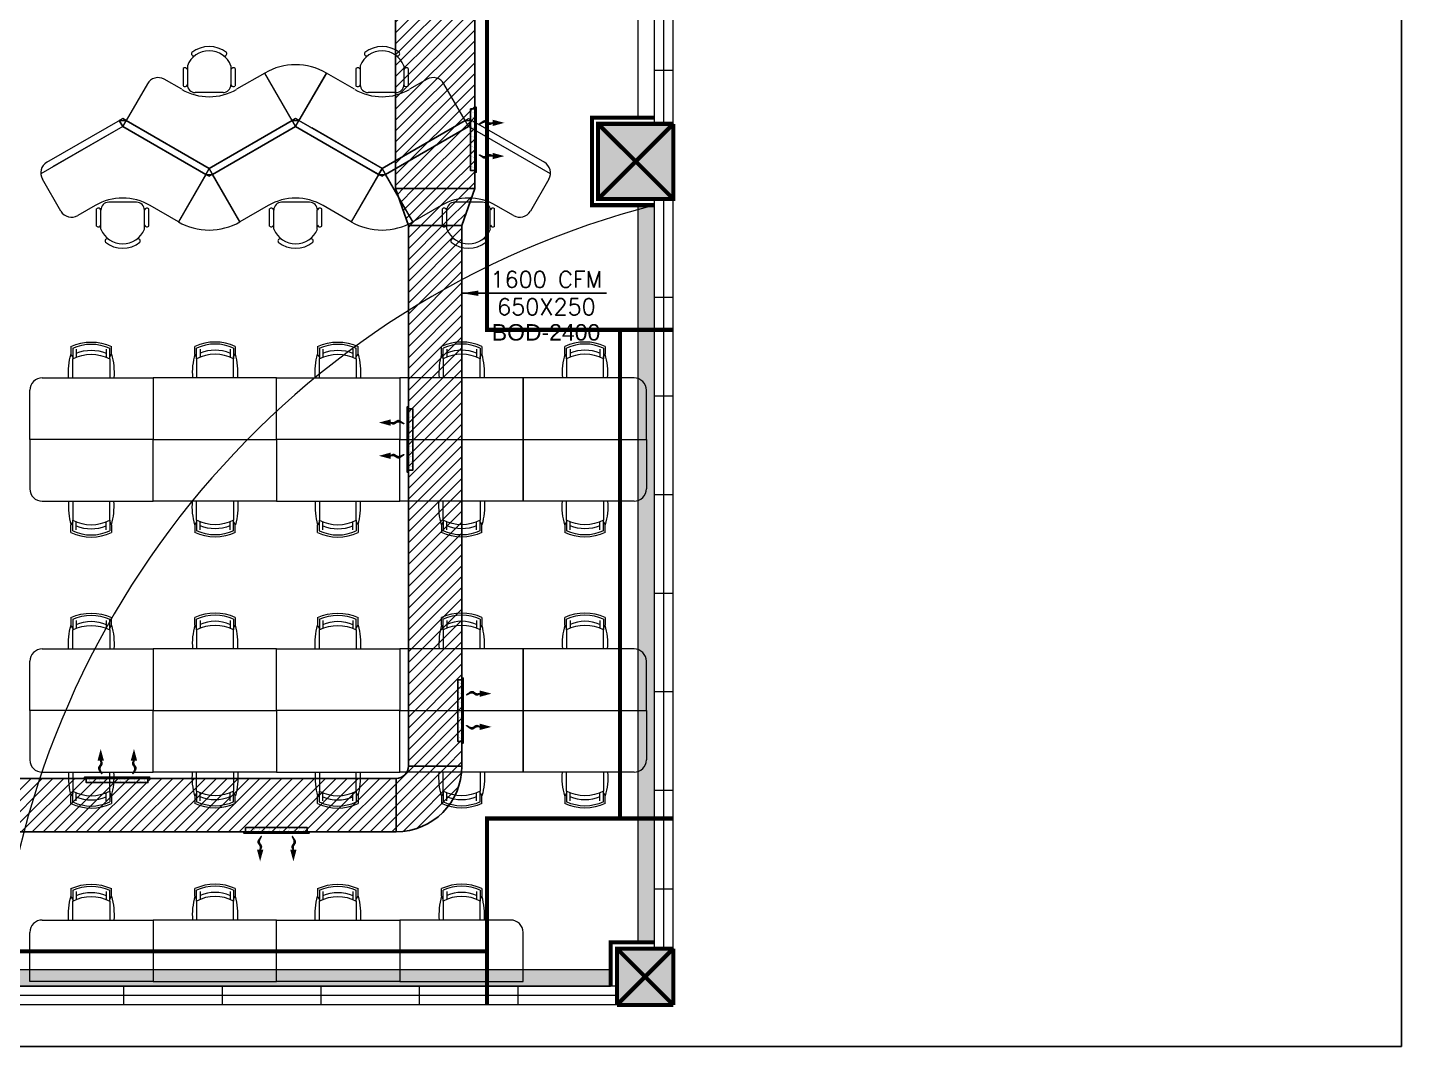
# Model space of a CAD drawing. Header units: millimetres. Extents: x -81374 to 485233, y -39075 to 157313.
# Drawn here: x 41455 to 58171, y -39075 to -26669 of the extents above; entities that cross this region are included whole.
import ezdxf
from ezdxf.enums import TextEntityAlignment as Align

# ---------------------------------------------------------------- set-up
doc = ezdxf.new("R2010")
doc.units = ezdxf.units.MM
doc.linetypes.add('CENTER', pattern=[2, 1.25, -0.25, 0.25, -0.25])
doc.linetypes.add('HIDDEN', pattern=[0.375, 0.25, -0.125])
for name, color, linetype in [('CEN', 252, 'CENTER'), ('Hatch 01_UC', 7, 'Continuous'), ('M-HVAC ELLIPTICAL DUCT', 6, 'Continuous'), ('M-HVAC-ELEPTICAL DUCT', 6, 'Continuous'), ('M-HVAC-GRIL', 6, 'Continuous'), ('M-HVAC-INSULATION', 8, 'Continuous'), ('M-HVAC-SUPP', 4, 'Continuous'), ('M-HVAC-TEXT', 7, 'Continuous')]:
    doc.layers.add(name, color=color, linetype=linetype)
for name, color, linetype, lineweight in [('G-IMPT', 8, 'Continuous', 5), ('ID-MODULAR', 44, 'Continuous', 9), ('M HVAC GRILLE', 6, 'Continuous', 13)]:
    doc.layers.add(name, color=color, linetype=linetype, lineweight=lineweight)
doc.styles.add('HVAC TEXT', font='Romans.shx', dxfattribs={"width": 0.8, "height": 100})
doc.styles.add('R', font='romans.shx')
doc.styles.get("Standard").update_dxf_attribs({"font": 'arial.ttf'})
doc.dimstyles.new('HVAC DIM', dxfattribs={"dimtxt": 100, "dimasz": 200, "dimexe": 50, "dimexo": 50, "dimgap": 50, "dimtad": 1, "dimtoh": 1, "dimdec": 0, "dimzin": 0, "dimdsep": 46, "dimtxsty": 'HVAC TEXT', "dimcen": 50, "dimclrd": 7, "dimclre": 7, "dimclrt": 7, "dimadec": 0, "dimazin": 0, "dimtfac": 1, "dimtdec": 0, "dimtofl": 0, "dimtmove": 0, "dimatfit": 3, "dimfxl": 1, "dimtolj": 1, "dimtzin": 0, "dimarcsym": 0})
pattern_1 = [(45, (496839.4, -83091.07), (-66.29126, 66.29126), [])]

# ---------------------------------------------------------------- blocks, each defined once
blk = doc.blocks.new('ng')
at = {"layer": 'CEN', "color": 9, "linetype": 'Continuous', "lineweight": 0, "true_color": 0xc7c8ca}
for p, q in [((37100, 77327), (37100, 78013)), ((37100, 78013), (37786, 77327)), ((37786, 78013), (37100, 77327)), ((37100, 78013), (37786, 78013)), ((37100, 78013), (37786, 78013)), ((37786, 78013), (37100, 77327)), ((37100, 78013), (37786, 77327)), ((37100, 77327), (37100, 78013)), ((37786, 78013), (37786, 77327)), ((37786, 78013), (37786, 77327)), ((37786, 77327), (37100, 77327)), ((37786, 77327), (37100, 77327)), ((37100, 68228), (37100, 67313)), ((38015, 68202), (37100, 67287)), ((37100, 68202), (38015, 67287)), ((37100, 68202), (38015, 67287)), ((38015, 68202), (37100, 67287)), ((37100, 67287), (37100, 68202)), ((38015, 68202), (37100, 68202)), ((37100, 68202), (38015, 68202)), ((38015, 67287), (38015, 68202)), ((38015, 68202), (38015, 67287)), ((37100, 67287), (38015, 67287)), ((38015, 67287), (37100, 67287))]:
    blk.add_line(p, q, dxfattribs=at)
at = {"layer": 'CEN', "color": 9, "linetype": 'HIDDEN', "lineweight": 0, "ltscale": 1500, "true_color": 0xc7c8ca}
for p, q in [((45316, 77361), (39367, 77361)), ((37748, 75743), (37748, 69794))]:
    blk.add_line(p, q, dxfattribs=at)
for points in [[(39367, 78013), (39367, 75743), (37097, 75743)], [(37097, 69794), (39367, 69794), (39367, 65694), (37097, 65694)]]:
    blk.add_lwpolyline(points, dxfattribs=at)
at = {"layer": 'CEN', "color": 9, "linetype": 'Continuous', "lineweight": 0, "true_color": 0xc7c8ca}
for points in [[(37328, 77327), (37786, 77327), (37786, 77784)], [(37328, 77252), (37861, 77252), (37861, 77784)], [(37328, 68277), (38090, 68277), (38090, 67212), (37328, 67212)], [(37328, 68202), (38015, 68202), (38015, 67287), (37328, 67287)]]:
    blk.add_lwpolyline(points, dxfattribs=at)
blk = doc.blocks.new('floor plan 1')
at = {"layer": 'G-IMPT', "ltscale": 500}
h = blk.add_hatch(color=8, dxfattribs=at)
h.dxf.hatch_style = 1
h.paths.add_polyline_path([(8859, -507), (9545, -507), (9545, -1193), (8859, -1193)])
h = blk.add_hatch(color=8, dxfattribs=at)
h.dxf.hatch_style = 1
h.paths.add_polyline_path([(8859, -10317), (9774, -10317), (9774, -11232), (8859, -11232)])
at = {"layer": 'DEFPOINTS', "color": 8, "linetype": 'Continuous'}
for p, q in [((0, 0), (41272, 0)), ((0, -82350), (0, 0))]:
    blk.add_line(p, q, dxfattribs=at)
at = {"layer": 'G-IMPT', "color": 55, "linetype": 'Continuous', "true_color": 0xb49f4b}
for p, q in [((9545, -507), (18670, -507)), ((9545, -735), (18670, -735)), ((8859, -1193), (8859, -10317)), ((9088, -1193), (9088, -10317)), ((8859, -11232), (8859, -20281)), ((9088, -11232), (9088, -20281))]:
    blk.add_line(p, q, dxfattribs=at)
at = {"layer": 'G-IMPT', "linetype": 'Continuous'}
for p, q in [((9545, -507), (9545, -735)), ((9545, -621), (18670, -621)), ((10745, -507), (10745, -735)), ((11945, -507), (11945, -735)), ((13145, -507), (13145, -735)), ((14345, -507), (14345, -735)), ((15545, -507), (15545, -735)), ((8974, -1193), (8974, -10317)), ((8859, -1917), (9088, -1917)), ((8859, -3117), (9088, -3117)), ((8859, -4317), (9088, -4317)), ((8859, -5517), (9088, -5517)), ((8859, -6717), (9088, -6717)), ((8859, -7917), (9088, -7917)), ((8859, -9117), (9088, -9117)), ((8974, -11232), (8974, -20281)), ((8859, -11881), (9088, -11881))]:
    blk.add_line(p, q, dxfattribs=at)
at = {"layer": 'G-IMPT', "color": 8, "ltscale": 500}
for p, q in [((10687, -790), (10687, -1390)), ((12187, -790), (10687, -790)), ((12187, -1540), (12187, -790)), ((12187, -790), (13687, -790)), ((12187, -1540), (12187, -790)), ((13687, -790), (13687, -1540)), ((15187, -790), (13687, -790)), ((13687, -790), (13687, -1540)), ((15187, -1540), (15187, -790)), ((15187, -1540), (15187, -790)), ((15187, -790), (16687, -790)), ((16687, -790), (16687, -1390)), ((10837, -1540), (12187, -1540)), ((11209, -1540), (11209, -1771)), ((11658, -1771), (11658, -1540)), ((13687, -1540), (12187, -1540)), ((12716, -1771), (12716, -1540)), ((13165, -1540), (13165, -1771)), ((13687, -1540), (15187, -1540)), ((14209, -1540), (14209, -1771)), ((14658, -1771), (14658, -1540)), ((16537, -1540), (15187, -1540)), ((15716, -1771), (15716, -1540)), ((16165, -1540), (16165, -1771)), ((11209, -1795), (11188, -1829)), ((11188, -1923), (11188, -1829)), ((11209, -1902), (11209, -1771)), ((11209, -1793), (11209, -1795)), ((11658, -1771), (11658, -1902)), ((11658, -1793), (11658, -1795)), ((11658, -1795), (11680, -1829)), ((11680, -1829), (11680, -1923)), ((12716, -1795), (12695, -1829)), ((12695, -1829), (12695, -1923)), ((12716, -1771), (12716, -1902)), ((12716, -1793), (12716, -1795)), ((13165, -1902), (13165, -1771)), ((13165, -1793), (13165, -1795)), ((13165, -1795), (13187, -1829)), ((13187, -1923), (13187, -1829)), ((14209, -1795), (14188, -1829)), ((14188, -1923), (14188, -1829)), ((14209, -1902), (14209, -1771)), ((14209, -1793), (14209, -1795)), ((14658, -1771), (14658, -1902)), ((14658, -1793), (14658, -1795)), ((14658, -1795), (14680, -1829)), ((14680, -1829), (14680, -1923)), ((15716, -1795), (15695, -1829)), ((15695, -1829), (15695, -1923)), ((15716, -1771), (15716, -1902)), ((15716, -1793), (15716, -1795)), ((16165, -1902), (16165, -1771)), ((16165, -1793), (16165, -1795)), ((16165, -1795), (16187, -1829)), ((16187, -1923), (16187, -1829)), ((9688, -2958), (9688, -3051)), ((9709, -2979), (9709, -3109)), ((10158, -3109), (10158, -2979)), ((10180, -3051), (10180, -2958)), ((11188, -2958), (11188, -3051)), ((11209, -2979), (11209, -3109)), ((11658, -3109), (11658, -2979)), ((11680, -3051), (11680, -2958)), ((12695, -3051), (12695, -2958)), ((12716, -3109), (12716, -2979)), ((13165, -2979), (13165, -3109)), ((13187, -2958), (13187, -3051)), ((14188, -2958), (14188, -3051)), ((14209, -2979), (14209, -3109)), ((14658, -3109), (14658, -2979)), ((14680, -3051), (14680, -2958)), ((15695, -3051), (15695, -2958)), ((15716, -3109), (15716, -2979)), ((16165, -2979), (16165, -3109)), ((16187, -2958), (16187, -3051)), ((9709, -3086), (9688, -3051)), ((9709, -3087), (9709, -3086)), ((9709, -3340), (9709, -3109)), ((10158, -3086), (10180, -3051)), ((10158, -3087), (10158, -3086)), ((10158, -3109), (10158, -3340)), ((11209, -3086), (11188, -3051)), ((11209, -3087), (11209, -3086)), ((11209, -3340), (11209, -3109)), ((11658, -3086), (11680, -3051)), ((11658, -3087), (11658, -3086)), ((11658, -3109), (11658, -3340)), ((12716, -3086), (12695, -3051)), ((12716, -3087), (12716, -3086)), ((12716, -3109), (12716, -3340)), ((13165, -3086), (13187, -3051)), ((13165, -3087), (13165, -3086)), ((13165, -3340), (13165, -3109)), ((14209, -3086), (14188, -3051)), ((14209, -3087), (14209, -3086)), ((14209, -3340), (14209, -3109)), ((14658, -3086), (14680, -3051)), ((14658, -3087), (14658, -3086)), ((14658, -3109), (14658, -3340)), ((15716, -3086), (15695, -3051)), ((15716, -3087), (15716, -3086)), ((15716, -3109), (15716, -3340)), ((16165, -3086), (16187, -3051)), ((16165, -3087), (16165, -3086)), ((16165, -3340), (16165, -3109)), ((9337, -3340), (10687, -3340)), ((10687, -4090), (10687, -3340)), ((10687, -3340), (12187, -3340)), ((10687, -3340), (10687, -4090)), ((12187, -3340), (12187, -4090)), ((13687, -3340), (12187, -3340)), ((12187, -3340), (12187, -4090)), ((13687, -4090), (13687, -3340)), ((13687, -3340), (15187, -3340)), ((13687, -4090), (13687, -3340)), ((15187, -3340), (15187, -4090)), ((16537, -3340), (15187, -3340)), ((15187, -3340), (15187, -4090)), ((9187, -4090), (9187, -3490)), ((16687, -4090), (16687, -3490)), ((10687, -4090), (9187, -4090)), ((9187, -4090), (9187, -4690)), ((10687, -4090), (9187, -4090)), ((12187, -4090), (10687, -4090)), ((10687, -4090), (10687, -4840)), ((12187, -4090), (10687, -4090)), ((10687, -4840), (10687, -4090)), ((12187, -4090), (13687, -4090)), ((12187, -4840), (12187, -4090)), ((12187, -4840), (12187, -4090)), ((12187, -4090), (13687, -4090)), ((15187, -4090), (13687, -4090)), ((13687, -4090), (13687, -4840)), ((15187, -4090), (13687, -4090)), ((13687, -4090), (13687, -4840)), ((15187, -4840), (15187, -4090)), ((15187, -4090), (16687, -4090)), ((15187, -4840), (15187, -4090)), ((15187, -4090), (16687, -4090)), ((16687, -4090), (16687, -4690)), ((9337, -4840), (10687, -4840)), ((9709, -4840), (9709, -5071)), ((10158, -5071), (10158, -4840)), ((10687, -4840), (12187, -4840)), ((11209, -4840), (11209, -5071)), ((11658, -5071), (11658, -4840)), ((13687, -4840), (12187, -4840)), ((12716, -5071), (12716, -4840)), ((13165, -4840), (13165, -5071)), ((13687, -4840), (15187, -4840)), ((14209, -4840), (14209, -5071)), ((14658, -5071), (14658, -4840)), ((16537, -4840), (15187, -4840)), ((15716, -5071), (15716, -4840)), ((16165, -4840), (16165, -5071)), ((9709, -5095), (9688, -5129)), ((9688, -5223), (9688, -5129)), ((9709, -5202), (9709, -5071)), ((9709, -5093), (9709, -5095)), ((10158, -5071), (10158, -5202)), ((10158, -5093), (10158, -5095)), ((10158, -5095), (10180, -5129)), ((10180, -5129), (10180, -5223)), ((11209, -5095), (11188, -5129)), ((11188, -5223), (11188, -5129)), ((11209, -5202), (11209, -5071)), ((11209, -5093), (11209, -5095)), ((11658, -5071), (11658, -5202)), ((11658, -5093), (11658, -5095)), ((11658, -5095), (11680, -5129)), ((11680, -5129), (11680, -5223)), ((12716, -5095), (12695, -5129)), ((12695, -5129), (12695, -5223)), ((12716, -5071), (12716, -5202)), ((12716, -5093), (12716, -5095)), ((13165, -5202), (13165, -5071)), ((13165, -5093), (13165, -5095)), ((13165, -5095), (13187, -5129)), ((13187, -5223), (13187, -5129)), ((14209, -5095), (14188, -5129)), ((14188, -5223), (14188, -5129)), ((14209, -5202), (14209, -5071)), ((14209, -5093), (14209, -5095)), ((14658, -5071), (14658, -5202)), ((14658, -5093), (14658, -5095)), ((14658, -5095), (14680, -5129)), ((14680, -5129), (14680, -5223)), ((15716, -5095), (15695, -5129)), ((15695, -5129), (15695, -5223)), ((15716, -5071), (15716, -5202)), ((15716, -5093), (15716, -5095)), ((16165, -5202), (16165, -5071)), ((16165, -5093), (16165, -5095)), ((16165, -5095), (16187, -5129)), ((16187, -5223), (16187, -5129)), ((9688, -6258), (9688, -6351)), ((9709, -6386), (9688, -6351)), ((9709, -6279), (9709, -6409)), ((10158, -6409), (10158, -6279)), ((10158, -6386), (10180, -6351)), ((10180, -6351), (10180, -6258)), ((11188, -6258), (11188, -6351)), ((11209, -6386), (11188, -6351)), ((11209, -6279), (11209, -6409)), ((11658, -6409), (11658, -6279)), ((11658, -6386), (11680, -6351)), ((11680, -6351), (11680, -6258)), ((12695, -6351), (12695, -6258)), ((12716, -6386), (12695, -6351)), ((12716, -6409), (12716, -6279)), ((13165, -6279), (13165, -6409)), ((13165, -6386), (13187, -6351)), ((13187, -6258), (13187, -6351)), ((14188, -6258), (14188, -6351)), ((14209, -6386), (14188, -6351)), ((14209, -6279), (14209, -6409)), ((14658, -6409), (14658, -6279)), ((14658, -6386), (14680, -6351)), ((14680, -6351), (14680, -6258)), ((15695, -6351), (15695, -6258)), ((15716, -6386), (15695, -6351)), ((15716, -6409), (15716, -6279)), ((16165, -6279), (16165, -6409)), ((16165, -6386), (16187, -6351)), ((16187, -6258), (16187, -6351)), ((9709, -6387), (9709, -6386)), ((9709, -6640), (9709, -6409)), ((10158, -6387), (10158, -6386)), ((10158, -6409), (10158, -6640)), ((11209, -6387), (11209, -6386)), ((11209, -6640), (11209, -6409)), ((11658, -6387), (11658, -6386)), ((11658, -6409), (11658, -6640)), ((12716, -6387), (12716, -6386)), ((12716, -6409), (12716, -6640)), ((13165, -6387), (13165, -6386)), ((13165, -6640), (13165, -6409)), ((14209, -6387), (14209, -6386)), ((14209, -6640), (14209, -6409)), ((14658, -6387), (14658, -6386)), ((14658, -6409), (14658, -6640)), ((15716, -6387), (15716, -6386)), ((15716, -6409), (15716, -6640)), ((16165, -6387), (16165, -6386)), ((16165, -6640), (16165, -6409)), ((9337, -6640), (10687, -6640)), ((10687, -7390), (10687, -6640)), ((10687, -6640), (12187, -6640)), ((10687, -6640), (10687, -7390)), ((12187, -6640), (12187, -7390)), ((13687, -6640), (12187, -6640)), ((12187, -6640), (12187, -7390)), ((13687, -7390), (13687, -6640)), ((13687, -6640), (15187, -6640)), ((13687, -7390), (13687, -6640)), ((15187, -6640), (15187, -7390)), ((16537, -6640), (15187, -6640)), ((15187, -6640), (15187, -7390)), ((9187, -7390), (9187, -6790)), ((16687, -7390), (16687, -6790)), ((10687, -7390), (9187, -7390)), ((9187, -7390), (9187, -7990)), ((10687, -7390), (9187, -7390)), ((12187, -7390), (10687, -7390)), ((10687, -7390), (10687, -8140)), ((12187, -7390), (10687, -7390)), ((10687, -8140), (10687, -7390)), ((12187, -7390), (13687, -7390)), ((12187, -8140), (12187, -7390)), ((12187, -8140), (12187, -7390)), ((12187, -7390), (13687, -7390)), ((15187, -7390), (13687, -7390)), ((13687, -7390), (13687, -8140)), ((15187, -7390), (13687, -7390)), ((13687, -7390), (13687, -8140)), ((15187, -8140), (15187, -7390)), ((15187, -7390), (16687, -7390)), ((15187, -8140), (15187, -7390)), ((15187, -7390), (16687, -7390)), ((16687, -7390), (16687, -7990)), ((9337, -8140), (10687, -8140)), ((9709, -8140), (9709, -8371)), ((10158, -8371), (10158, -8140)), ((10687, -8140), (12187, -8140)), ((11209, -8140), (11209, -8371)), ((11658, -8371), (11658, -8140)), ((13687, -8140), (12187, -8140)), ((12716, -8371), (12716, -8140)), ((13165, -8140), (13165, -8371)), ((13687, -8140), (15187, -8140)), ((14209, -8140), (14209, -8371)), ((14658, -8371), (14658, -8140)), ((16537, -8140), (15187, -8140)), ((15716, -8371), (15716, -8140)), ((16165, -8140), (16165, -8371)), ((9709, -8395), (9688, -8429)), ((9688, -8523), (9688, -8429)), ((9709, -8502), (9709, -8371)), ((9709, -8393), (9709, -8395)), ((10158, -8371), (10158, -8502)), ((10158, -8393), (10158, -8395)), ((10158, -8395), (10180, -8429)), ((10180, -8429), (10180, -8523)), ((11209, -8395), (11188, -8429)), ((11188, -8523), (11188, -8429)), ((11209, -8502), (11209, -8371)), ((11209, -8393), (11209, -8395)), ((11658, -8371), (11658, -8502)), ((11658, -8393), (11658, -8395)), ((11658, -8395), (11680, -8429)), ((11680, -8429), (11680, -8523)), ((12716, -8395), (12695, -8429)), ((12695, -8429), (12695, -8523)), ((12716, -8371), (12716, -8502)), ((12716, -8393), (12716, -8395)), ((13165, -8502), (13165, -8371)), ((13165, -8393), (13165, -8395)), ((13165, -8395), (13187, -8429)), ((13187, -8523), (13187, -8429)), ((14209, -8395), (14188, -8429)), ((14188, -8523), (14188, -8429)), ((14209, -8502), (14209, -8371)), ((14209, -8393), (14209, -8395)), ((14658, -8371), (14658, -8502)), ((14658, -8393), (14658, -8395)), ((14658, -8395), (14680, -8429)), ((14680, -8429), (14680, -8523)), ((15716, -8395), (15695, -8429)), ((15695, -8429), (15695, -8523)), ((15716, -8371), (15716, -8502)), ((15716, -8393), (15716, -8395)), ((16165, -8502), (16165, -8371)), ((16165, -8393), (16165, -8395)), ((16165, -8395), (16187, -8429)), ((16187, -8523), (16187, -8429)), ((11033, -9986), (11033, -10198)), ((11086, -9951), (11086, -10183)), ((11615, -9951), (11615, -10183)), ((11668, -9986), (11668, -10198)), ((13137, -9986), (13137, -10198)), ((13190, -9951), (13190, -10183)), ((13719, -9951), (13719, -10183)), ((13772, -9986), (13772, -10198)), ((15241, -9986), (15241, -10198)), ((15294, -9951), (15294, -10183)), ((15823, -9951), (15823, -10183)), ((15876, -9986), (15876, -10198)), ((10373, -10560), (10598, -10171)), ((10803, -10116), (11017, -10239)), ((11684, -10239), (12027, -10041)), ((12402, -10690), (12027, -10041)), ((12027, -10041), (12361, -10618)), ((12402, -10690), (12777, -10041)), ((12402, -10690), (12777, -10041)), ((14506, -10690), (14131, -10041)), ((14506, -10690), (14881, -10041)), ((14506, -10690), (14881, -10041)), ((14548, -10618), (14881, -10041)), ((14881, -10041), (15225, -10239)), ((15892, -10239), (16105, -10116)), ((16310, -10171), (16535, -10560)), ((11181, -10278), (11520, -10278)), ((13285, -10278), (13624, -10278)), ((15389, -10278), (15728, -10278)), ((10353, -10626), (11350, -11202)), ((12402, -10594), (11350, -11202)), ((11350, -11202), (12361, -10618)), ((12361, -10618), (11350, -11202)), ((12402, -10690), (11350, -11298)), ((11392, -11274), (12402, -10690)), ((12402, -10690), (11392, -11274)), ((12361, -10618), (12402, -10594)), ((12361, -10618), (12402, -10594)), ((12361, -10618), (12402, -10690)), ((12402, -10690), (12361, -10618)), ((12402, -10690), (12361, -10618)), ((12444, -10618), (12361, -10618)), ((12444, -10618), (12402, -10594)), ((12402, -10594), (12444, -10618)), ((13454, -11202), (12402, -10594)), ((12444, -10618), (12402, -10690)), ((12402, -10690), (12444, -10618)), ((12402, -10690), (12444, -10618)), ((13454, -11298), (12402, -10690)), ((12402, -10690), (13413, -11274)), ((13413, -11274), (12402, -10690)), ((12402, -10690), (13256, -11183)), ((12444, -10618), (13454, -11202)), ((14506, -10594), (13454, -11202)), ((13454, -11202), (14465, -10618)), ((14506, -10690), (13454, -11298)), ((13496, -11274), (14506, -10690)), ((14506, -10690), (13496, -11274)), ((14465, -10618), (14506, -10594)), ((14465, -10618), (14506, -10690)), ((14506, -10690), (14465, -10618)), ((14548, -10618), (14465, -10618)), ((14548, -10618), (14506, -10594)), ((15558, -11202), (14506, -10594)), ((14506, -10690), (14548, -10618)), ((14506, -10690), (14548, -10618)), ((15558, -11298), (14506, -10690)), ((14506, -10690), (15517, -11274)), ((15517, -11274), (14506, -10690)), ((14506, -10690), (15360, -11183)), ((14548, -10618), (15558, -11202)), ((15558, -11202), (14548, -10618)), ((15558, -11202), (16555, -10626)), ((11350, -11298), (10428, -10765)), ((11350, -11202), (12204, -10708)), ((13454, -11202), (14308, -10708)), ((15558, -11202), (16412, -10708)), ((16480, -10765), (15558, -11298)), ((11350, -11202), (11309, -11274)), ((11392, -11274), (11309, -11274)), ((11350, -11202), (11392, -11274)), ((11350, -11202), (11392, -11274)), ((11392, -11274), (11650, -11721)), ((13454, -11202), (13079, -11851)), ((13079, -11851), (13413, -11274)), ((13454, -11202), (13413, -11274)), ((13413, -11274), (13454, -11202)), ((13454, -11202), (13413, -11274)), ((13496, -11274), (13413, -11274)), ((13413, -11274), (13454, -11298)), ((13413, -11274), (13454, -11298)), ((13454, -11202), (13496, -11274)), ((13454, -11202), (13829, -11851)), ((13496, -11274), (13454, -11202)), ((13454, -11202), (13496, -11274)), ((13454, -11202), (13829, -11851)), ((13496, -11274), (13454, -11298)), ((13454, -11298), (13496, -11274)), ((13496, -11274), (13829, -11851)), ((15258, -11721), (15517, -11274)), ((15558, -11202), (15517, -11274)), ((15517, -11274), (15558, -11202)), ((15558, -11202), (15517, -11274)), ((15600, -11274), (15517, -11274)), ((15517, -11274), (15558, -11298)), ((15517, -11274), (15558, -11298)), ((15558, -11202), (15600, -11274)), ((15600, -11274), (15558, -11202)), ((15600, -11274), (15558, -11298)), ((15558, -11298), (15600, -11274)), ((11855, -11776), (12069, -11653)), ((12085, -11906), (12085, -11694)), ((12233, -11614), (12572, -11614)), ((12720, -11906), (12720, -11694)), ((12736, -11653), (13079, -11851)), ((13829, -11851), (14173, -11653)), ((14189, -11906), (14189, -11694)), ((14337, -11614), (14676, -11614)), ((14824, -11906), (14824, -11694)), ((14840, -11653), (15053, -11776)), ((12138, -11941), (12138, -11709)), ((12667, -11941), (12667, -11709)), ((14242, -11941), (14242, -11709)), ((14771, -11941), (14771, -11709))]:
    blk.add_line(p, q, dxfattribs=at)
at = {"layer": 'G-IMPT', "color": 8, "ltscale": 500, "extrusion": (0, 0, -1)}
for p, q in [((11252, -1888), (11252, -1792)), ((11615, -1888), (11615, -1792)), ((12759, -1888), (12759, -1792)), ((13122, -1888), (13122, -1792)), ((14252, -1888), (14252, -1792)), ((14615, -1888), (14615, -1792)), ((15759, -1888), (15759, -1792)), ((16122, -1888), (16122, -1792)), ((9752, -2992), (9752, -3089)), ((10115, -2992), (10115, -3089)), ((11252, -2992), (11252, -3089)), ((11615, -2992), (11615, -3089)), ((12759, -2992), (12759, -3089)), ((13122, -2992), (13122, -3089)), ((14252, -2992), (14252, -3089)), ((14615, -2992), (14615, -3089)), ((15759, -2992), (15759, -3089)), ((16122, -2992), (16122, -3089)), ((9752, -5188), (9752, -5092)), ((10115, -5188), (10115, -5092)), ((11252, -5188), (11252, -5092)), ((11615, -5188), (11615, -5092)), ((12759, -5188), (12759, -5092)), ((13122, -5188), (13122, -5092)), ((14252, -5188), (14252, -5092)), ((14615, -5188), (14615, -5092)), ((15759, -5188), (15759, -5092)), ((16122, -5188), (16122, -5092)), ((9752, -6292), (9752, -6389)), ((10115, -6292), (10115, -6389)), ((11252, -6292), (11252, -6389)), ((11615, -6292), (11615, -6389)), ((12759, -6292), (12759, -6389)), ((13122, -6292), (13122, -6389)), ((14252, -6292), (14252, -6389)), ((14615, -6292), (14615, -6389)), ((15759, -6292), (15759, -6389)), ((16122, -6292), (16122, -6389)), ((9752, -8488), (9752, -8392)), ((10115, -8488), (10115, -8392)), ((11252, -8488), (11252, -8392)), ((11615, -8488), (11615, -8392)), ((12759, -8488), (12759, -8392)), ((13122, -8488), (13122, -8392)), ((14252, -8488), (14252, -8392)), ((14615, -8488), (14615, -8392)), ((15759, -8488), (15759, -8392)), ((16122, -8488), (16122, -8392))]:
    blk.add_line(p, q, dxfattribs=at)
at = {"layer": 'G-IMPT', "color": 8, "ltscale": 500}
blk.add_lwpolyline([(13454, -11202), (12444, -10618), (12777, -10041), (13121, -10239, 0.267949), (13788, -10239), (14131, -10041), (14465, -10618)], format="xyb", close=True, dxfattribs=at)
blk.add_lwpolyline([(14506, -10690), (14465, -10618), (14506, -10594), (14548, -10618)], close=True, dxfattribs=at)
for centre, radius, start, end in [((6422, 111), 10691, 284.4407, 355.4582), ((10837, -1390), 150, 180, 270), ((16537, -1390), 150, 270, 0), ((9337, -3490), 150, 90, 180), ((16537, -3490), 150, 0, 90), ((9337, -4690), 150, 180, 270), ((16537, -4690), 150, 270, 0), ((9337, -6790), 150, 90, 180), ((16537, -6790), 150, 0, 90), ((9337, -7990), 150, 180, 270), ((16537, -7990), 150, 270, 0), ((11350, -10056), 285, 21.6315, 158.3687), ((11164, -9806), 27.9, 148.6624, 290.9703), ((11350, -10056), 338, 51.4561, 128.5441), ((11537, -9806), 27.9, 249.0299, 31.3378), ((13454, -10056), 285, 21.6315, 158.3687), ((13268, -9806), 27.9, 148.6624, 290.9703), ((13454, -10056), 338, 51.4561, 128.5441), ((13641, -9806), 27.9, 249.0299, 31.3378), ((15558, -10056), 285, 21.6315, 158.3687), ((15372, -9806), 27.9, 148.6624, 290.9703), ((15558, -10056), 338, 51.4561, 128.5441), ((15745, -9806), 27.9, 249.0299, 31.3378), ((11054, -10011), 33.7, 22.1416, 130.1966), ((11646, -10011), 33.7, 49.8035, 157.8586), ((12402, -10690), 750, 60.0001, 120.0001), ((13158, -10011), 33.7, 22.1416, 130.1966), ((13750, -10011), 33.7, 49.8035, 157.8586), ((14506, -10690), 750, 60.0001, 120.0001), ((15262, -10011), 33.7, 22.1416, 130.1966), ((15854, -10011), 33.7, 49.8035, 157.8586), ((10728, -10246), 150, 60.0001, 150.0001), ((11054, -10173), 33.7, 229.8035, 337.8586), ((11181, -10183), 95.3, 180.0001, 270.0001), ((11520, -10183), 95.3, 270.0001, 0.0001), ((11646, -10173), 33.7, 202.1416, 310.1966), ((13158, -10173), 33.7, 229.8035, 337.8586), ((13285, -10183), 95.3, 180.0001, 270.0001), ((13624, -10183), 95.3, 270.0001, 0.0001), ((13750, -10173), 33.7, 202.1416, 310.1966), ((15262, -10173), 33.7, 229.8035, 337.8586), ((15389, -10183), 95.3, 180.0001, 270.0001), ((15728, -10183), 95.3, 270.0001, 0.0001), ((15854, -10173), 33.7, 202.1416, 310.1966), ((16180, -10246), 150, 30.0001, 120.0001), ((11350, -9662), 667, 240.0001, 300.0001), ((15558, -9662), 667, 240.0001, 300.0001), ((10503, -10635), 150, 150.0001, 240.0001), ((16405, -10635), 150, 300.0001, 30.0001), ((12402, -12230), 667, 59.9999, 119.9999), ((12106, -11719), 33.7, 22.1414, 130.1965), ((12233, -11709), 95.3, 89.9999, 179.9999), ((12572, -11709), 95.3, 359.9999, 89.9999), ((12698, -11719), 33.7, 49.8034, 157.8584), ((14506, -12230), 667, 59.9999, 119.9999), ((14210, -11719), 33.7, 22.1414, 130.1965), ((14337, -11709), 95.3, 89.9999, 179.9999), ((14676, -11709), 95.3, 359.9999, 89.9999), ((14802, -11719), 33.7, 49.8034, 157.8584), ((11780, -11646), 150, 209.9999, 299.9999), ((13454, -11202), 750, 239.9999, 299.9999), ((15128, -11646), 150, 239.9999, 329.9999), ((12106, -11881), 33.7, 229.8034, 337.8584), ((12402, -11836), 285, 201.6313, 338.3685), ((12698, -11881), 33.7, 202.1414, 310.1965), ((14210, -11881), 33.7, 229.8034, 337.8584), ((14506, -11836), 285, 201.6313, 338.3685), ((14802, -11881), 33.7, 202.1414, 310.1965), ((12216, -12086), 27.9, 69.0297, 211.3376), ((12402, -11836), 338, 231.4559, 308.5439), ((12589, -12086), 27.9, 328.6622, 110.9701), ((14320, -12086), 27.9, 69.0297, 211.3376), ((14506, -11836), 338, 231.4559, 308.5439), ((14693, -12086), 27.9, 328.6622, 110.9701)]:
    blk.add_arc(centre, radius, start, end, dxfattribs=at)
for centre, major_axis, start_param, end_param in [((11995, -1602), (0, 839), 1.49727, 1.845387), ((10872, -1602), (0, 839), 4.437818, 4.785935), ((14995, -1602), (0, 839), 1.49727, 1.845387), ((13872, -1602), (0, 839), 4.437818, 4.785935), ((11434, -1346), (0, 481), 2.65511, 3.628104), ((14434, -1346), (0, 481), 2.65511, 3.628104), ((11434, -1396), (0, 581), 2.704257, 3.578932), ((11434, -1421), (0, -531), -0.437348, 0.437328), ((11434, -1421), (0, -456), -0.408385, 0.408365), ((14434, -1396), (0, 581), 2.704257, 3.578932), ((14434, -1421), (0, -531), -0.437348, 0.437328), ((14434, -1421), (0, -456), -0.408385, 0.408365), ((12941, -3484), (0, -581), 2.704257, 3.578932), ((12941, -3459), (0, 531), -0.437348, 0.437328), ((12941, -3459), (0, 456), -0.408385, 0.408365), ((15941, -3484), (0, -581), 2.704257, 3.578932), ((15941, -3459), (0, 531), -0.437348, 0.437328), ((15941, -3459), (0, 456), -0.408385, 0.408365), ((13502, -3279), (0, -839), 4.437818, 4.785935), ((12941, -3534), (0, -481), 2.65511, 3.628104), ((12379, -3279), (0, -839), 1.49727, 1.845387), ((16502, -3279), (0, -839), 4.437818, 4.785935), ((15941, -3534), (0, -481), 2.65511, 3.628104), ((15379, -3279), (0, -839), 1.49727, 1.845387), ((10495, -4902), (0, 839), 1.49727, 1.845387), ((9372, -4902), (0, 839), 4.437818, 4.785935), ((11995, -4902), (0, 839), 1.49727, 1.845387), ((10872, -4902), (0, 839), 4.437818, 4.785935), ((14995, -4902), (0, 839), 1.49727, 1.845387), ((13872, -4902), (0, 839), 4.437818, 4.785935), ((9934, -4646), (0, 481), 2.65511, 3.628104), ((9934, -4721), (0, -456), -0.408385, 0.408365), ((11434, -4646), (0, 481), 2.65511, 3.628104), ((11434, -4721), (0, -456), -0.408385, 0.408365), ((14434, -4646), (0, 481), 2.65511, 3.628104), ((14434, -4721), (0, -456), -0.408385, 0.408365), ((9934, -4696), (0, 581), 2.704257, 3.578932), ((9934, -4721), (0, -531), -0.437348, 0.437328), ((11434, -4696), (0, 581), 2.704257, 3.578932), ((11434, -4721), (0, -531), -0.437348, 0.437328), ((14434, -4696), (0, 581), 2.704257, 3.578932), ((14434, -4721), (0, -531), -0.437348, 0.437328), ((13502, -6579), (0, -839), 4.437818, 4.785935), ((12941, -6784), (0, -581), 2.704257, 3.578932), ((12941, -6759), (0, 531), -0.437348, 0.437328), ((12941, -6834), (0, -481), 2.65511, 3.628104), ((12941, -6759), (0, 456), -0.408385, 0.408365), ((12379, -6579), (0, -839), 1.49727, 1.845387), ((16502, -6579), (0, -839), 4.437818, 4.785935), ((15941, -6784), (0, -581), 2.704257, 3.578932), ((15941, -6759), (0, 531), -0.437348, 0.437328), ((15941, -6834), (0, -481), 2.65511, 3.628104), ((15941, -6759), (0, 456), -0.408385, 0.408365), ((15379, -6579), (0, -839), 1.49727, 1.845387), ((10495, -8202), (0, 839), 1.49727, 1.845387), ((9372, -8202), (0, 839), 4.437818, 4.785935), ((11995, -8202), (0, 839), 1.49727, 1.845387), ((10872, -8202), (0, 839), 4.437818, 4.785935), ((14995, -8202), (0, 839), 1.49727, 1.845387), ((13872, -8202), (0, 839), 4.437818, 4.785935), ((9934, -7996), (0, 581), 2.704257, 3.578932), ((9934, -7946), (0, 481), 2.65511, 3.628104), ((9934, -8021), (0, -531), -0.437348, 0.437328), ((9934, -8021), (0, -456), -0.408385, 0.408365), ((11434, -7996), (0, 581), 2.704257, 3.578932), ((11434, -7946), (0, 481), 2.65511, 3.628104), ((11434, -8021), (0, -531), -0.437348, 0.437328), ((11434, -8021), (0, -456), -0.408385, 0.408365), ((14434, -7996), (0, 581), 2.704257, 3.578932), ((14434, -7946), (0, 481), 2.65511, 3.628104), ((14434, -8021), (0, -531), -0.437348, 0.437328), ((14434, -8021), (0, -456), -0.408385, 0.408365)]:
    blk.add_ellipse(centre, major_axis=major_axis, ratio=1, start_param=start_param, end_param=end_param, dxfattribs=at)
at = {"layer": 'G-IMPT', "color": 8, "ltscale": 500, "extrusion": (0, 0, -1)}
for centre, major_axis, start_param, end_param in [((13502, -1602), (0, 839), 4.437818, 4.785935), ((12379, -1602), (0, 839), 1.49727, 1.845387), ((16502, -1602), (0, 839), 4.437818, 4.785935), ((15379, -1602), (0, 839), 1.49727, 1.845387), ((12941, -1346), (0, 481), 2.65511, 3.628104), ((15941, -1346), (0, 481), 2.65511, 3.628104), ((12941, -1396), (0, 581), 2.704257, 3.578932), ((12941, -1421), (0, -531), -0.437348, 0.437328), ((12941, -1421), (0, -456), -0.408385, 0.408365), ((15941, -1396), (0, 581), 2.704257, 3.578932), ((15941, -1421), (0, -531), -0.437348, 0.437328), ((15941, -1421), (0, -456), -0.408385, 0.408365), ((9934, -3484), (0, -581), 2.704257, 3.578932), ((9934, -3459), (0, 531), -0.437348, 0.437328), ((9934, -3459), (0, 456), -0.408385, 0.408365), ((11434, -3484), (0, -581), 2.704257, 3.578932), ((11434, -3459), (0, 531), -0.437348, 0.437328), ((11434, -3459), (0, 456), -0.408385, 0.408365), ((14434, -3484), (0, -581), 2.704257, 3.578932), ((14434, -3459), (0, 531), -0.437348, 0.437328), ((14434, -3459), (0, 456), -0.408385, 0.408365), ((10495, -3279), (0, -839), 1.49727, 1.845387), ((9934, -3534), (0, -481), 2.65511, 3.628104), ((9372, -3279), (0, -839), 4.437818, 4.785935), ((11995, -3279), (0, -839), 1.49727, 1.845387), ((11434, -3534), (0, -481), 2.65511, 3.628104), ((10872, -3279), (0, -839), 4.437818, 4.785935), ((14995, -3279), (0, -839), 1.49727, 1.845387), ((14434, -3534), (0, -481), 2.65511, 3.628104), ((13872, -3279), (0, -839), 4.437818, 4.785935), ((13502, -4902), (0, 839), 4.437818, 4.785935), ((12379, -4902), (0, 839), 1.49727, 1.845387), ((16502, -4902), (0, 839), 4.437818, 4.785935), ((15379, -4902), (0, 839), 1.49727, 1.845387), ((12941, -4646), (0, 481), 2.65511, 3.628104), ((12941, -4721), (0, -456), -0.408385, 0.408365), ((15941, -4646), (0, 481), 2.65511, 3.628104), ((15941, -4721), (0, -456), -0.408385, 0.408365), ((12941, -4696), (0, 581), 2.704257, 3.578932), ((12941, -4721), (0, -531), -0.437348, 0.437328), ((15941, -4696), (0, 581), 2.704257, 3.578932), ((15941, -4721), (0, -531), -0.437348, 0.437328), ((10495, -6579), (0, -839), 1.49727, 1.845387), ((9934, -6784), (0, -581), 2.704257, 3.578932), ((9934, -6759), (0, 531), -0.437348, 0.437328), ((9934, -6834), (0, -481), 2.65511, 3.628104), ((9934, -6759), (0, 456), -0.408385, 0.408365), ((9372, -6579), (0, -839), 4.437818, 4.785935), ((11995, -6579), (0, -839), 1.49727, 1.845387), ((11434, -6784), (0, -581), 2.704257, 3.578932), ((11434, -6759), (0, 531), -0.437348, 0.437328), ((11434, -6834), (0, -481), 2.65511, 3.628104), ((11434, -6759), (0, 456), -0.408385, 0.408365), ((10872, -6579), (0, -839), 4.437818, 4.785935), ((14995, -6579), (0, -839), 1.49727, 1.845387), ((14434, -6784), (0, -581), 2.704257, 3.578932), ((14434, -6759), (0, 531), -0.437348, 0.437328), ((14434, -6834), (0, -481), 2.65511, 3.628104), ((14434, -6759), (0, 456), -0.408385, 0.408365), ((13872, -6579), (0, -839), 4.437818, 4.785935), ((13502, -8202), (0, 839), 4.437818, 4.785935), ((12379, -8202), (0, 839), 1.49727, 1.845387), ((16502, -8202), (0, 839), 4.437818, 4.785935), ((15379, -8202), (0, 839), 1.49727, 1.845387), ((12941, -7996), (0, 581), 2.704257, 3.578932), ((12941, -7946), (0, 481), 2.65511, 3.628104), ((12941, -8021), (0, -531), -0.437348, 0.437328), ((12941, -8021), (0, -456), -0.408385, 0.408365), ((15941, -7996), (0, 581), 2.704257, 3.578932), ((15941, -7946), (0, 481), 2.65511, 3.628104), ((15941, -8021), (0, -531), -0.437348, 0.437328), ((15941, -8021), (0, -456), -0.408385, 0.408365)]:
    blk.add_ellipse(centre, major_axis=major_axis, ratio=1, start_param=start_param, end_param=end_param, dxfattribs=at)
at = {"layer": 'CEN', "linetype": 'Continuous'}
blk.add_blockref('ng', (-28240, -78520), dxfattribs=at)
at = {"layer": 'G-IMPT', "color": 8, "ltscale": 500}
for rotation, p in [(359.9992, (39681, -4990, 0)), (359.9992, (35887, -10139, 0)), (270.0008, (28873, -20643, 0)), (359.9992, (11975, -26935, 0)), (359.9992, (15268, -26935, 0)), (359.9992, (26686, -26988, 0)), (270.0008, (15861, -28615, 0)), (89.9992, (23698, -33301, 0)), (89.9992, (23598, -35338, 0)), (89.9992, (23598, -37388, 0)), (359.9992, (13750, -37782, 0)), (89.9992, (23698, -40747, 0)), (89.9992, (23598, -44302, 0)), (89.9992, (23598, -46399, 0)), (89.9992, (23698, -48340, 0)), (89.9992, (23698, -54280, 0)), (359.9992, (27418, -55702, 0)), (89.9992, (9672, -65857, 0)), (359.9992, (4684, -67403, 0)), (359.9992, (8737, -67403, 0))]:
    blk.add_attdef('PARTITIONTYPE', text='', height=200, rotation=rotation, dxfattribs=at).set_placement(p, align=Align.MIDDLE_CENTER)
blk = doc.blocks.new('RAAAA')
at = {"linetype": 'Continuous', "ltscale": 1000}
for points in [[(363, 0, 0), (363, 0, 0), (364, 0, 0), (364, 0, 0), (365, 0, 0), (366, 0, 0), (367, -1, 0), (368, -1, 0), (369, -1, 0), (371, -1, 0), (373, -2, 0), (374, -2, 0), (377, -2, 0), (379, -3, 0), (381, -3, 0), (384, -4, 0), (387, -4, 0), (390, -5, 0), (393, -5, 0), (397, -6, 0), (400, -6, 0), (404, -7, 0), (408, -8, 0), (412, -8, 0), (416, -9, 0), (421, -10, 0), (421, -10, 0), (425, -11, 0), (430, -11, 0), (435, -11, 0), (439, -11, 0), (444, -11, 0), (449, -11, 0), (454, -10, 0), (459, -10, 0), (464, -9, 0), (468, -7, 0), (473, -6, 0), (478, -4, 0), (483, -2, 0), (488, 0, 0), (494, 2, 0), (499, 4, 0), (504, 7, 0), (509, 10, 0), (514, 13, 0), (519, 16, 0), (525, 20, 0), (530, 24, 0), (535, 28, 0), (541, 32, 0), (546, 36, 0), (546, 36, 0), (552, 40, 0), (557, 44, 0), (563, 48, 0), (568, 51, 0), (574, 54, 0), (580, 56, 0), (586, 58, 0), (592, 60, 0), (598, 61, 0), (604, 62, 0), (610, 62, 0), (616, 62, 0), (622, 62, 0), (628, 61, 0), (635, 60, 0), (641, 59, 0), (648, 57, 0), (654, 55, 0), (661, 52, 0), (668, 49, 0), (675, 46, 0), (681, 42, 0), (688, 38, 0), (695, 33, 0), (702, 28, 0), (702, 28, 0), (709, 23, 0), (716, 19, 0), (722, 14, 0), (728, 10, 0), (734, 5, 0), (740, 1, 0), (745, -2, 0), (750, -6, 0), (755, -9, 0), (759, -13, 0), (763, -15, 0), (767, -18, 0), (771, -21, 0), (774, -23, 0), (777, -25, 0), (779, -27, 0), (782, -29, 0), (784, -31, 0), (786, -32, 0), (787, -33, 0), (789, -34, 0), (790, -35, 0), (790, -35, 0), (791, -35, 0), (791, -36, 0)], [(363, 0, 0), (363, 0, 0), (364, 0, 0), (364, 0, 0), (365, -1, 0), (366, -1, 0), (367, -2, 0), (368, -2, 0), (369, -3, 0), (371, -4, 0), (373, -5, 0), (374, -5, 0), (377, -6, 0), (379, -8, 0), (381, -9, 0), (384, -10, 0), (387, -12, 0), (390, -13, 0), (393, -15, 0), (397, -16, 0), (400, -18, 0), (404, -20, 0), (408, -22, 0), (412, -24, 0), (416, -26, 0), (421, -28, 0), (421, -28, 0), (425, -30, 0), (430, -32, 0), (435, -34, 0), (439, -35, 0), (444, -36, 0), (449, -37, 0), (454, -37, 0), (459, -38, 0), (464, -38, 0), (468, -37, 0), (473, -37, 0), (478, -36, 0), (483, -35, 0), (488, -33, 0), (494, -32, 0), (499, -30, 0), (504, -28, 0), (509, -25, 0), (514, -22, 0), (519, -19, 0), (525, -16, 0), (530, -13, 0), (535, -9, 0), (541, -5, 0), (546, 0, 0), (546, 0, 0), (552, 4, 0), (557, 8, 0), (563, 12, 0), (568, 15, 0), (574, 18, 0), (580, 21, 0), (586, 23, 0), (592, 25, 0), (598, 27, 0), (604, 28, 0), (610, 29, 0), (616, 30, 0), (622, 30, 0), (628, 31, 0), (635, 30, 0), (641, 30, 0), (648, 29, 0), (654, 28, 0), (661, 26, 0), (668, 24, 0), (675, 22, 0), (681, 20, 0), (688, 17, 0), (695, 14, 0), (702, 10, 0), (702, 10, 0), (709, 7, 0), (716, 3, 0), (722, 0, 0), (728, -3, 0), (734, -6, 0), (740, -9, 0), (745, -12, 0), (750, -14, 0), (755, -17, 0), (759, -19, 0), (763, -21, 0), (767, -23, 0), (771, -25, 0), (774, -27, 0), (777, -28, 0), (779, -30, 0), (782, -31, 0), (784, -32, 0), (786, -33, 0), (787, -34, 0), (789, -34, 0), (790, -35, 0), (790, -35, 0), (791, -35, 0), (791, -36, 0)]]:
    blk.add_polyline3d(points, dxfattribs=at)
blk.add_solid([(373, 101), (0, 0), (373, -101)], dxfattribs=at)
blk = doc.blocks.new('zw$77DE')
at = {"layer": 'M-HVAC-GRIL', "linetype": 'ByBlock'}
blk.add_lwpolyline([(0, 750), (0, 771), (-17, 771), (-17, -21), (0, -21), (0, 0), (0, 750), (51, 750), (51, 0), (0, 0), (51, 0), (51, 750), (51, 750)], dxfattribs=at)
at = {"layer": 'M-HVAC-GRIL', "lineweight": 0, "const_width": 1.71}
for points in [[(4, 679), (4, 700), (47, 721), (47, 743)], [(4, 617), (4, 639), (47, 660), (47, 681)], [(4, 556), (4, 577), (47, 599), (47, 620)], [(4, 496), (4, 517), (47, 538), (47, 560)], [(4, 444), (4, 465), (47, 487), (47, 508)], [(4, 382), (4, 403), (47, 425), (47, 446)], [(4, 320), (4, 341), (47, 363), (47, 384)], [(4, 258), (4, 279), (47, 300), (47, 322)], [(4, 195), (4, 217), (47, 238), (47, 260)], [(4, 133), (4, 155), (47, 176), (47, 198)], [(4, 72), (4, 93), (47, 115), (47, 136)], [(4, 10), (4, 32), (47, 53), (47, 75)]]:
    blk.add_lwpolyline(points, dxfattribs=at)
at = {"layer": 'M-HVAC-SUPP'}
for p, xscale, yscale, zscale, rotation in [((-360, 581), 0.3839999997941416, 0.3839999997941416, 0.3839999997941416, 359.7971218112731), ((-360, 176), -0.3839999997941415, 0.3839999997941436, 0.3839999997941436, 180.2028781887378)]:
    blk.add_blockref('RAAAA', p, dxfattribs=dict(at, xscale=xscale, yscale=yscale, zscale=zscale, rotation=rotation))
blk = doc.blocks.new('jyfhg')
at = {"layer": 'M HVAC GRILLE', "color": 7}
blk.add_blockref('zw$77DE', (-100, -700), dxfattribs=at)

msp = doc.modelspace()

# ---------------------------------------------------------------- hatches: boundary and pattern name
at = {"layer": 'Hatch 01_UC', "linetype": 'Continuous', "lineweight": 0, "transparency": 33554597}
h = msp.add_hatch(dxfattribs=at)
h.set_pattern_fill('GOST_WOOD', color=8, scale=15, angle=270)
h.set_pattern_definition([(360, (86409.58, 12071.835), (-4e-14, -90), [150, -30]), (360, (86379.58, 12041.835), (-4e-14, -90), [90, -22.5, 45, -22.5]), (360, (86334.58, 12011.835), (-4e-14, -90), [150, -30])])
h.paths.add_polyline_path([(48881.2, -37807.6), (49081.2, -37807.6), (49081.2, -28833), (48881.2, -28833)])
h = msp.add_hatch(dxfattribs=at)
h.set_pattern_fill('GOST_WOOD', color=8, scale=15, angle=360)
h.set_pattern_definition([(90, (-1330.71, -811.78), (90, -5e-14), [150, -30]), (90, (-1300.71, -841.78), (90, -5e-14), [90, -22.5, 45, -22.5]), (90, (-1270.71, -886.78), (90, -5e-14), [150, -30])])
h.paths.add_polyline_path([(48548.7, -38340.1), (48548.7, -38140.1), (39574.2, -38140.1), (39574.2, -38340.1)])
at = {"layer": 'M-HVAC-INSULATION'}
h = msp.add_hatch(dxfattribs=at)
h.set_pattern_fill('ANSI31', color=26, scale=750, angle=360, style=0)
h.set_pattern_definition(pattern_1)
h.paths.add_polyline_path([(45933.5, -17181.2), (46896.5, -17181.2), (46896.5, -28631.6), (45933.5, -28631.6)])
h = msp.add_hatch(dxfattribs=at)
h.set_pattern_fill('ANSI31', color=26, scale=750, angle=360, style=0)
h.set_pattern_definition(pattern_1)
h.paths.add_polyline_path([(46740, -29081.6), (46896.5, -28631.6), (45933.5, -28631.6), (46090, -29081.6)])
h = msp.add_hatch(dxfattribs=at)
h.set_pattern_fill('ANSI31', color=26, scale=750, angle=360, style=0)
h.set_pattern_definition(pattern_1)
h.paths.add_polyline_path([(46090, -29081.6), (46740, -29081.6), (46740, -35661.4), (46090, -35661.4)])
h = msp.add_hatch(dxfattribs=at)
h.set_pattern_fill('ANSI31', color=26, scale=750, angle=360, style=0)
h.set_pattern_definition(pattern_1)
h.paths.add_polyline_path([(46740, -35661.4), (46090, -35661.4, -0.4142136), (45940, -35811.4), (45940, -36461.4, 0.4142136)])
h = msp.add_hatch(dxfattribs=at)
h.set_pattern_fill('ANSI31', color=26, scale=750, angle=360, style=0)
h.set_pattern_definition(pattern_1)
h.paths.add_polyline_path([(45940, -36461.4), (45940, -35811.4), (40008.6, -35811.4), (40008.6, -36461.4)])

# ---------------------------------------------------------------- linework, layer by layer
at = {"layer": 'CEN', "color": 11, "linetype": 'HIDDEN', "lineweight": 0, "ltscale": 1500, "const_width": 50}
for points in [[(49314, -30349.9), (47044.1, -30349.9), (47044.1, -26249.9), (49314.1, -26249.9)], [(48662.8, -36298.9), (48662.8, -30349.9)], [(47044.1, -38568.9), (47044.1, -36298.9), (49314.1, -36298.9)], [(41095.7, -37916.4), (47044.1, -37916.4)]]:
    msp.add_lwpolyline(points, dxfattribs=at)
at = {"layer": 'CEN', "color": 11, "linetype": 'Continuous', "lineweight": 0, "const_width": 50}
for points in [[(49082.8, -28833), (48321.6, -28833), (48321.6, -27768), (49082.8, -27768)], [(49082.8, -28758), (48396.6, -28758), (48396.6, -27843), (49082.8, -27843)], [(48396.6, -27843), (49311.6, -27843)], [(49311.6, -27843), (48396.6, -27843)], [(48396.6, -28758), (48396.6, -27843)], [(48396.6, -28758), (49311.6, -27843)], [(49311.6, -28758), (48396.6, -27843)], [(48396.6, -27843), (48396.6, -28758)], [(49311.6, -28758), (48396.6, -27843)], [(48396.6, -28758), (49311.6, -27843)], [(49311.6, -27843), (49311.6, -28758)], [(49311.6, -28783.5), (49311.6, -27868.5)], [(49311.6, -28758), (48396.6, -28758)], [(48396.6, -28758), (49311.6, -28758)], [(49082.8, -37807.6), (48550.3, -37807.6), (48550.3, -38340.1)], [(49082.8, -37882.6), (48625.3, -37882.6), (48625.3, -38340.1)], [(48625.3, -38568.9), (48625.3, -37882.6)], [(49311.6, -38568.9), (48625.3, -37882.6)], [(48625.3, -38568.9), (49311.6, -37882.6)], [(48625.3, -37882.6), (49311.6, -37882.6)], [(48625.3, -37882.6), (49311.6, -37882.6)], [(48625.3, -38568.9), (49311.6, -37882.6)], [(49311.6, -38568.9), (48625.3, -37882.6)], [(48625.3, -38568.9), (48625.3, -37882.6)], [(49311.6, -37882.6), (49311.6, -38568.9)], [(49311.6, -37882.6), (49311.6, -38568.9)], [(49311.6, -38568.9), (48625.3, -38568.9)], [(49311.6, -38568.9), (48625.3, -38568.9)]]:
    msp.add_lwpolyline(points, dxfattribs=at)
at = {"layer": 'ID-MODULAR', "color": 45, "linetype": 'Continuous'}
for points in [[(48881.2, -27768), (49081.2, -27768), (49081.2, -18869.7), (48881.2, -18869.7)], [(48881.2, -37807.6), (49081.2, -37807.6), (49081.2, -28833), (48881.2, -28833)], [(48548.7, -38340.1), (48548.7, -38140.1), (39574.2, -38140.1), (39574.2, -38340.1)]]:
    msp.add_lwpolyline(points, close=True, dxfattribs=at)
at = {"layer": 'M-HVAC ELLIPTICAL DUCT', "linetype": 'Continuous'}
for p, q in [((45933.5, -14181.2), (45933.5, -28631.6)), ((46896.5, -14181.2), (46896.5, -28631.6)), ((45933.5, -28631.6), (46896.5, -28631.6)), ((45933.5, -28631.6), (46090, -29081.6)), ((46740, -29081.6), (46896.5, -28631.6)), ((46090, -29081.6), (46740, -29081.6)), ((46090, -29081.6), (46090, -35661.4)), ((46740, -29081.6), (46740, -35661.4)), ((46090, -35661.4), (46740, -35661.4)), ((45940, -35811.4), (40008.6, -35811.4)), ((45940, -35811.4), (45940, -36461.4)), ((45940, -36461.4), (40008.6, -36461.4))]:
    msp.add_line(p, q, dxfattribs=at)
for radius in [150, 800]:
    msp.add_arc((45940, -35661.4), radius, 270, 0, dxfattribs=at)

# ---------------------------------------------------------------- block references
at = {"linetype": 'Continuous', "rotation": 180}
msp.add_blockref('floor plan 1', (58170.8, -39075.4), dxfattribs=at)
at = {"layer": 'M HVAC GRILLE', "color": 0, "xscale": -1}
for p in [(46796.5, -27711.3), (46640, -34660)]:
    msp.add_blockref('jyfhg', p, dxfattribs=at)
at = {"layer": 'M HVAC GRILLE', "color": 0}
for p, rotation in [((46190, -31360), 359.9999999999946), ((42869.3, -35911.4), 270)]:
    msp.add_blockref('jyfhg', p, dxfattribs=dict(at, rotation=rotation))
at = {"layer": 'M HVAC GRILLE', "color": 0, "xscale": -1, "rotation": 269.9999999999999}
msp.add_blockref('jyfhg', (44808.8, -36361.4), dxfattribs=at)

# ---------------------------------------------------------------- texts
at = {"layer": 'M-HVAC-ELEPTICAL DUCT', "insert": (47103.1, -30280.7, 1198.1), "char_height": 200, "attachment_point": 1}
msp.add_mtext('BOD-2400', dxfattribs=at)
at = {"layer": 'M-HVAC-TEXT', "color": 7, "insert": (47768.1, -29636.7), "char_height": 200, "width": 13359.771, "attachment_point": 2, "style": 'R'}
msp.add_mtext('1600 CFM\\P650X250', dxfattribs=at)

# ---------------------------------------------------------------- leaders
at = {"layer": 'M-HVAC ELLIPTICAL DUCT', "linetype": 'Continuous'}
msp.add_leader([(46740, -29904.7), (48498.2, -29904.7)], dimstyle='HVAC DIM', dxfattribs=at)

doc.saveas('drawing.dxf')
